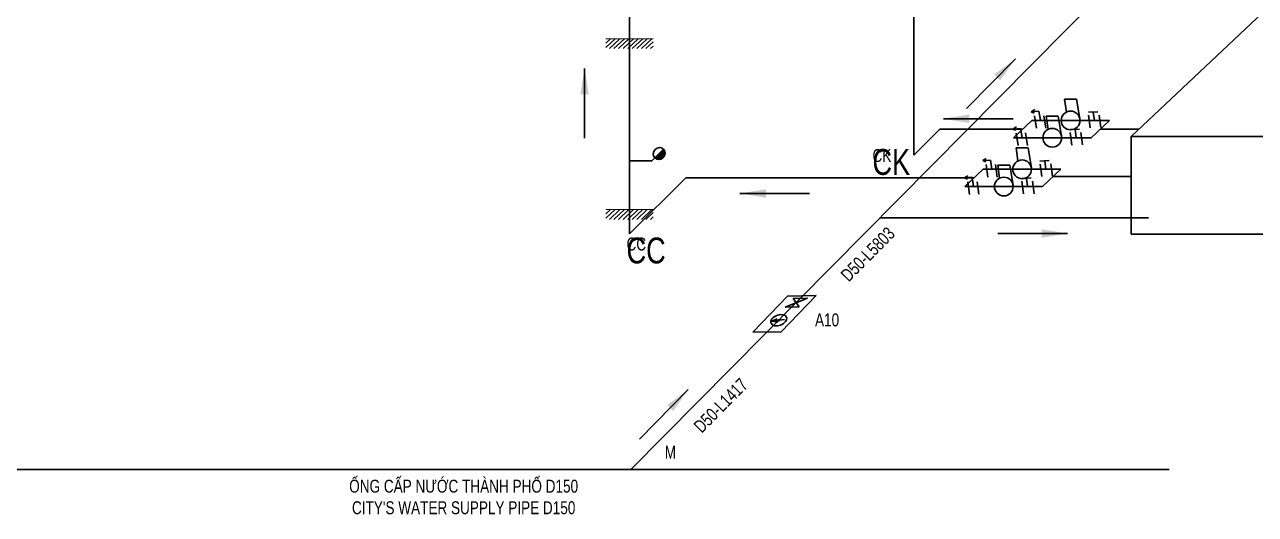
# Model space of a CAD drawing. Header units: millimetres. Extents: x -819040 to 60987, y -269988 to 131461.
# Drawn here: x -98283 to -74512, y 56544 to 66009 of the extents above; entities that cross this region are included whole.
import ezdxf

# ---------------------------------------------------------------- set-up
doc = ezdxf.new("R2010")
doc.units = ezdxf.units.MM
doc.layers.get('0').update_dxf_attribs({"lineweight": 9})
doc.layers.get('Defpoints').update_dxf_attribs({"lineweight": 9})
for name, color, linetype, lineweight in [('BE CHUA', 4, 'Continuous', 30), ('BOM', 4, 'Continuous', 30), ('CAP LANH-CONTINOUS', 4, 'Continuous', 30), ('CAP LANH-CONTINOUS @ 50', 4, 'Continuous', 30), ('DONG HO', 6, 'Continuous', 30), ('GHI CHU', 51, 'Continuous', 9), ('GHI CHU @ 100', 51, 'Continuous', 9), ('GHI CHU @ 50', 51, 'Continuous', 9), ('KICH THUOC', 21, 'Continuous', 13), ('KICH THUOC @ 100', 21, 'Continuous', 13), ('NETMANH', 43, 'Continuous', 9)]:
    doc.layers.add(name, color=color, linetype=linetype, lineweight=lineweight)
doc.styles.add('KICH THUOC', font='arial.ttf', dxfattribs={"width": 0.75})
doc.styles.get("Standard").update_dxf_attribs({"font": 'arial.ttf', "width": 0.75})
doc.styles.add('TCVN-5', font='arial.ttf', dxfattribs={"width": 0.75, "height": 5})
doc.dimstyles.new('TCVN-2.5 D-L', dxfattribs={"dimtxt": 2.5, "dimasz": 1.2, "dimexe": 1.2, "dimexo": 0, "dimgap": 0.8, "dimtad": 1, "dimtoh": 1, "dimdec": 0, "dimzin": 0, "dimdsep": 46, "dimtxsty": 'KICH THUOC', "dimblk": 'ARCHTICK', "dimcen": 1.2, "dimdle": 1.2, "dimse1": 1, "dimse2": 1, "dimsd1": 1, "dimsd2": 1, "dimclrd": 256, "dimclre": 256, "dimclrt": 256, "dimadec": 0, "dimazin": 0, "dimtm": 1e-09, "dimtfac": 1, "dimtdec": 0, "dimtofl": 0, "dimtmove": 0, "dimatfit": 2, "dimfxl": 1, "dimtolj": 1, "dimtzin": 0, "dimlwd": -1, "dimlwe": -1, "dimarcsym": 1})
doc.dimstyles.new('TCVN-5 D-i-L', dxfattribs={"dimtxt": 5, "dimasz": 1.2, "dimexe": 1.2, "dimexo": 0, "dimgap": 0.8, "dimtad": 1, "dimtoh": 1, "dimdec": 0, "dimzin": 0, "dimdsep": 46, "dimtxsty": 'KICH THUOC', "dimblk": 'ARCHTICK', "dimcen": 1.2, "dimdle": 1.2, "dimse1": 1, "dimse2": 1, "dimsd1": 1, "dimsd2": 1, "dimclrd": 256, "dimclre": 256, "dimclrt": 256, "dimadec": 0, "dimazin": 0, "dimtm": 1e-09, "dimtfac": 1, "dimtdec": 0, "dimtofl": 0, "dimtmove": 1, "dimatfit": 2, "dimfxl": 1, "dimtolj": 1, "dimtzin": 0, "dimlwd": -1, "dimlwe": -1, "dimarcsym": 1})

# ---------------------------------------------------------------- blocks, each defined once
blk = doc.blocks.new('bom_khong_gian')
at = {"layer": 'BOM'}
for p, q in [((-82, 162), (-118, 415)), ((-118, 415), (114, 415)), ((179, 30), (114, 415))]:
    blk.add_line(p, q, dxfattribs=at)
blk.add_circle((0, 0), 181, dxfattribs=at)
blk = doc.blocks.new('be_chua_khong_gian')
at = {"layer": 'BE CHUA'}
for p, q in [((5051, 6648), (0, 1886)), ((3854, 1886), (8906, 6648)), ((8906, 6648), (5051, 6648)), ((8906, 4763), (8906, 6648)), ((3854, 0), (8906, 4763)), ((0, 0), (0, 1886)), ((0, 1886), (3854, 1886)), ((3854, 0), (3854, 1886)), ((3854, 0), (0, 0))]:
    blk.add_line(p, q, dxfattribs=at)
blk = doc.blocks.new('*U2143')
at = {"layer": 'GHI CHU @ 100', "insert": (-81908, 63605), "char_height": 500, "attachment_point": 1, "style": 'TCVN-5'}
blk.add_mtext_dynamic_manual_height_columns('CK', width=428.76, gutter_width=1250, heights=[0], dxfattribs=at)
at = {"layer": 'GHI CHU @ 50', "insert": (-81908, 63605), "char_height": 250, "attachment_point": 1, "style": 'TCVN-5'}
blk.add_mtext_dynamic_manual_height_columns('CK', width=214.38, gutter_width=625, heights=[0], dxfattribs=at)
blk = doc.blocks.new('*U2144')
at = {"layer": 'GHI CHU @ 100', "insert": (-86658, 61894), "char_height": 500, "attachment_point": 1, "style": 'TCVN-5'}
blk.add_mtext_dynamic_manual_height_columns('CC', width=428.76, gutter_width=1250, heights=[0], dxfattribs=at)
at = {"layer": 'GHI CHU @ 50', "insert": (-86658, 61894), "char_height": 250, "attachment_point": 1, "style": 'TCVN-5'}
blk.add_mtext_dynamic_manual_height_columns('CC', width=214.38, gutter_width=625, heights=[0], dxfattribs=at)
blk = doc.blocks.new('A$C270561E5')
at = {"layer": 'DONG HO'}
for p, q in [((0, 0), (670, 699)), ((1219, 711), (548, 12)), ((621, 489), (1053, 661)), ((621, 489), (894, 495)), ((670, 699), (1219, 711)), ((780, 655), (1053, 661)), ((894, 495), (780, 655)), ((367, 215), (469, 263)), ((367, 215), (609, 248)), ((548, 12), (0, 0)), ((367, 215), (478, 196))]:
    blk.add_line(p, q, dxfattribs=at)
for major_axis in [(-149, -58), (-14.9, -5.8)]:
    blk.add_ellipse((499, 233), major_axis=major_axis, ratio=0.625, dxfattribs=at)
blk = doc.blocks.new('*D1904')
at = {"layer": 'Defpoints', "color": 0, "transparency": 16777216}
for p in [(-76815, 67275), (-83617, 60397), (-83237, 60022)]:
    blk.add_point(p, dxfattribs=at)
at = {"layer": 'KICH THUOC', "transparency": 16777216, "insert": (-81998, 61571), "char_height": 250, "attachment_point": 5, "rotation": 45.3153, "style": 'KICH THUOC'}
blk.add_mtext('\\A1;D50-L5803', dxfattribs=at)
blk = doc.blocks.new('_ArchTick')
at = {"color": 0, "linetype": 'ByBlock', "const_width": 0.15}
blk.add_lwpolyline([(-0.5, -0.5), (0.5, 0.5)], dxfattribs=at)
blk = doc.blocks.new('*D1905')
at = {"layer": 'Defpoints', "color": 0, "transparency": 16777216}
for p in [(-83617, 60397), (-86572, 57410), (-86167, 57009)]:
    blk.add_point(p, dxfattribs=at)
at = {"layer": 'KICH THUOC', "transparency": 16777216, "insert": (-84837, 58649), "char_height": 250, "attachment_point": 5, "rotation": 45.3153, "style": 'KICH THUOC'}
blk.add_mtext('\\A1;D50-L1417', dxfattribs=at)
blk = doc.blocks.new('*U250')
at = {"layer": 'CAP LANH-CONTINOUS'}
h = blk.add_hatch(color=4, dxfattribs=at)
edge = h.paths.add_edge_path()
edge.add_ellipse((228, 12), major_axis=(-84.4, -84.4), ratio=0.942857, start_angle=360, end_angle=540)
edge.add_line((312, 96), (143, -73))
for p, q in [((143, -73), (312, 96)), ((87, -128), (-344, -128)), ((87, -128), (143, -73))]:
    blk.add_line(p, q, dxfattribs=at)
blk.add_ellipse((228, 12), major_axis=(-84.4, -84.4), ratio=0.942857, start_param=3.141593, end_param=9.424778, dxfattribs=at)
blk = doc.blocks.new('*U251')
at = {"layer": 'CAP LANH-CONTINOUS', "color": 0, "linetype": 'ByBlock', "lineweight": -2, "transparency": 16777216}
blk.add_blockref('*U250', (0, 0), dxfattribs=at)
blk = doc.blocks.new('*D2138')
at = {"layer": 'Defpoints', "color": 0, "transparency": 16777216}
for p in [(-81112, 117893), (-81112, 117893), (-81112, 63483)]:
    blk.add_point(p, dxfattribs=at)
at = {"layer": 'KICH THUOC', "transparency": 16777216, "insert": (-81320, 90688), "char_height": 250, "attachment_point": 5, "rotation": 90, "style": 'KICH THUOC'}
blk.add_mtext('\\A1;D60-L52800', dxfattribs=at)
blk = doc.blocks.new('*D2140')
at = {"layer": 'Defpoints', "color": 0, "transparency": 16777216}
for p in [(-86599, 108635), (-86599, 108635), (-86599, 61964)]:
    blk.add_point(p, dxfattribs=at)
at = {"layer": 'KICH THUOC', "transparency": 16777216, "insert": (-86807, 85300), "char_height": 250, "attachment_point": 5, "rotation": 90, "style": 'KICH THUOC'}
blk.add_mtext('\\A1;D50-L52800', dxfattribs=at)
blk = doc.blocks.new('*U253')
at = {"layer": 'CAP LANH-CONTINOUS @ 50'}
blk.add_leader([(-194, 0), (478, 0)], dimstyle='TCVN-5 D-i-L', override={"dimscale": 50, "dimasz": 5, "dimgap": 0.8, "dimtad": 0}, dxfattribs=at)
blk = doc.blocks.new('*U254')
at = {"layer": 'CAP LANH-CONTINOUS @ 50'}
blk.add_leader([(673, 0), (0, 0)], dimstyle='TCVN-5 D-i-L', override={"dimscale": 50, "dimasz": 5, "dimgap": 0.8, "dimtad": 0}, dxfattribs=at)

msp = doc.modelspace()

# ---------------------------------------------------------------- hatches: boundary and pattern name
at = {"layer": 'NETMANH'}
h = msp.add_hatch(dxfattribs=at)
h.set_pattern_fill('ANSI31', color=256, scale=500)
h.set_pattern_definition([(43.315316, (-340091.546, -90422.7), (-44.194174, 41.668792), [])])
h.paths.add_polyline_path([(-86143.4, 65735.3), (-87055.1, 65735.3), (-87055.1, 65545.9), (-86143.4, 65545.9)])
h = msp.add_hatch(dxfattribs=at)
h.set_pattern_fill('ANSI31', color=256, scale=500)
h.set_pattern_definition([(43.315316, (-340091.546, -93722.7), (-44.194174, 41.668792), [])])
h.paths.add_polyline_path([(-86143.4, 62435.3), (-87055.1, 62435.3), (-87055.1, 62245.9), (-86143.4, 62245.9)])

# ---------------------------------------------------------------- linework, layer by layer
at = {"layer": 'CAP LANH-CONTINOUS', "ltscale": 4}
for p, q in [((-81112.2, 63483.4), (-81112.2, 117893.4)), ((-86599.2, 61964.3), (-86599.2, 108635.3)), ((-86572.3, 57409.7), (-76815.1, 67274.9)), ((-79008.3, 63989.6), (-80603.8, 63989.6)), ((-77331.5, 64156.3), (-78831.5, 64156.3)), ((-77685, 63823), (-77331.5, 64156.3)), ((-77685, 63823), (-79185, 63823)), ((-79944.5, 63045.9), (-85512.9, 63045.9)), ((-78267.7, 63212.6), (-79767.7, 63212.6)), ((-78621.3, 62879.3), (-78267.7, 63212.6)), ((-76911.4, 63073.8), (-78430.9, 63073.8)), ((-78621.3, 62879.3), (-80121.3, 62879.3)), ((-81762.8, 62272.4), (-76574.3, 62272.4))]:
    msp.add_line(p, q, dxfattribs=at)
at = {"layer": 'CAP LANH-CONTINOUS'}
for p, q in [((-78840.8, 64324.9), (-78775.1, 64365.5)), ((-78692.6, 64336.2), (-78840.8, 64324.9)), ((-78840.8, 64324.9), (-78783.4, 64300.3)), ((-78742.9, 64004.6), (-78775.8, 64247.2)), ((-78664.9, 64159.9), (-78692.6, 64336.2)), ((-78562.7, 64006.5), (-78595.7, 64249)), ((-77555.8, 64323.5), (-77737.1, 64314.2)), ((-77701.4, 64015.4), (-77734.3, 64257.9)), ((-77621.9, 64156.3), (-77642.6, 64319.1)), ((-77494.6, 64017.5), (-77527.6, 64260)), ((-80603.8, 63989.6), (-81112.2, 63483.4)), ((-79194.3, 63991.5), (-79128.6, 64032.2)), ((-79046.1, 64002.9), (-79194.3, 63991.5)), ((-79194.3, 63991.5), (-79137, 63967)), ((-79185, 63823), (-78831.5, 64156.3)), ((-79018.5, 63826.5), (-79046.1, 64002.9)), ((-78331.5, 64156.3), (-78831.5, 64156.3)), ((-77909.4, 63990.1), (-78090.7, 63980.9)), ((-77975.5, 63823), (-77996.1, 63985.7)), ((-79185, 63823), (-78685, 63823)), ((-79096.4, 63671.3), (-79129.4, 63913.8)), ((-78916.3, 63673.1), (-78949.2, 63915.7)), ((-78054.9, 63682), (-78087.9, 63924.5)), ((-77848.2, 63684.1), (-77881.1, 63926.7)), ((-79777, 63381.2), (-79711.3, 63421.8)), ((-79628.8, 63392.5), (-79777, 63381.2)), ((-79777, 63381.2), (-79719.7, 63356.6)), ((-79679.1, 63060.9), (-79712.1, 63303.5)), ((-79601.2, 63216.2), (-79628.8, 63392.5)), ((-79499, 63062.8), (-79531.9, 63305.3)), ((-78492.1, 63379.8), (-78673.4, 63370.5)), ((-78637.6, 63071.7), (-78670.6, 63314.2)), ((-78558.2, 63212.6), (-78578.8, 63375.4)), ((-78430.9, 63073.8), (-78463.8, 63316.3)), ((-80130.6, 63047.8), (-80064.9, 63088.5)), ((-79982.4, 63059.2), (-80130.6, 63047.8)), ((-80130.6, 63047.8), (-80073.3, 63023.3)), ((-80121.3, 62879.3), (-79767.7, 63212.6)), ((-79954.7, 62882.8), (-79982.4, 63059.2)), ((-79267.7, 63212.6), (-79767.7, 63212.6)), ((-78845.6, 63046.4), (-79026.9, 63037.2)), ((-78911.7, 62879.3), (-78932.4, 63042)), ((-80121.3, 62879.3), (-79621.3, 62879.3)), ((-80032.7, 62727.6), (-80065.6, 62970.1)), ((-79852.5, 62729.4), (-79885.5, 62972)), ((-78991.2, 62738.3), (-79024.1, 62980.8)), ((-78784.4, 62740.4), (-78817.4, 62983)), ((-103081.4, 57409.7), (-76175.7, 57409.7))]:
    msp.add_line(p, q, dxfattribs=at)
at = {"layer": 'CAP LANH-CONTINOUS', "ltscale": 2}
for p, q in [((-76757.7, 63989.6), (-77508.3, 63989.6)), ((-85512.9, 63045.9), (-86599.2, 61964.3))]:
    msp.add_line(p, q, dxfattribs=at)
at = {"layer": 'NETMANH'}
for p, q in [((-87055.1, 65735.3), (-86143.4, 65735.3)), ((-87055.1, 62435.3), (-86143.4, 62435.3))]:
    msp.add_line(p, q, dxfattribs=at)

# ---------------------------------------------------------------- block references
at = {"layer": 'BE CHUA'}
msp.add_blockref('be_chua_khong_gian', (-76911.4, 61959), dxfattribs=at)
at = {"layer": 'CAP LANH-CONTINOUS'}
for name, p in [('*U251', (-86255.6, 63506.1)), ('bom_khong_gian', (-78081.5, 64156.3)), ('bom_khong_gian', (-78435, 63823)), ('bom_khong_gian', (-79017.7, 63212.6)), ('bom_khong_gian', (-79371.3, 62879.3))]:
    msp.add_blockref(name, p, dxfattribs=at)
at = {"layer": 'CAP LANH-CONTINOUS', "xscale": 2, "yscale": 2, "zscale": 2}
for name, p, rotation in [('*U254', (-87468.4, 63817.7), 89.99999999999999), ('*U253', (-79418.7, 65069.1), 225.3153156821043), ('*U254', (-79193.2, 64190.4), 180), ('*U254', (-83120.9, 62745.9), 180), ('*U253', (-85737.6, 58680.2), 225.3153156821043)]:
    msp.add_blockref(name, p, dxfattribs=dict(at, rotation=rotation))
msp.add_blockref('*U254', (-79485.7, 61972.4), dxfattribs=at)
at = {"layer": 'GHI CHU'}
for name, p in [('*U2143', (0, 0)), ('*U2144', (0, 0)), ('A$C270561E5', (-84216.6, 60062.8))]:
    msp.add_blockref(name, p, dxfattribs=at)

# ---------------------------------------------------------------- texts
at = {"layer": 'GHI CHU', "insert": (-93865.6, 57214.6), "char_height": 250, "attachment_point": 1}
msp.add_mtext_dynamic_manual_height_columns("\\pi1851.34209;ỐNG CẤP NƯỚC THÀNH PHỐ D150\\P\\pi1904.86784;CITY'S WATER SUPPLY PIPE D150", width=8099.214, gutter_width=6730.7, heights=[912.9], dxfattribs=at)
at = {"layer": 'GHI CHU @ 100', "char_height": 250, "attachment_point": 1, "style": 'TCVN-5'}
for s, insert in [('A10', (-83017.4, 60427.9)), ('M', (-85920, 57871.5))]:
    msp.add_mtext_dynamic_manual_height_columns(s, width=428.757, gutter_width=1250, heights=[91.2], dxfattribs=dict(at, insert=insert))

# ---------------------------------------------------------------- dimensions: what is measured, and where the dimension line sits
at = {"layer": 'KICH THUOC @ 100'}
for p1, p2, distance, text, override, picture, middle in [((-81112.2, 63483.4), (-81112.2, 117893.4), 0, 'D60-L52800', {"dimscale": 100, "dimpost": 'D32-L<>', "dimtix": 0, "dimtofl": 0, "dimtmove": 1, "dimatfit": 2}, '*D2138', (-81319.9, 90688.4)), ((-86599.2, 61964.3), (-86599.2, 108635.3), 0, 'D50-L52800', {"dimscale": 100, "dimpost": 'D-L<>', "dimtix": 0, "dimtofl": 0, "dimtmove": 0, "dimatfit": 2}, '*D2140', (-86806.9, 85299.8)), ((-83617.3, 60397.4), (-86572.3, 57409.7), 570.3, 'D50-L1417', {"dimscale": 100, "dimpost": 'D-L<>', "dimtix": 0, "dimtofl": 0, "dimtmove": 0, "dimatfit": 2}, '*D1905', (-84837, 58648.5))]:
    dim = msp.add_aligned_dim(p1=p1, p2=p2, distance=distance, text=text, dimstyle='TCVN-2.5 D-L', override=override, dxfattribs=at)
    dim.commit()
    dim.dimension.update_dxf_attribs({"geometry": picture, "text_midpoint": middle})
dim = msp.add_linear_dim(base=(-83237.5, 60021.6), p1=(-76815.1, 67274.9), p2=(-83617.3, 60397.4), angle=225.31532, text='D50-L5803', dimstyle='TCVN-2.5 D-L', override={"dimscale": 100, "dimpost": 'D-L<>', "dimtix": 0, "dimtofl": 0, "dimtmove": 0, "dimatfit": 2}, dxfattribs=at)
dim.commit()
dim.dimension.update_dxf_attribs({"geometry": '*D1904', "text_midpoint": (-81850, 61424.5), "dimtype": 161})

doc.saveas('drawing.dxf')
